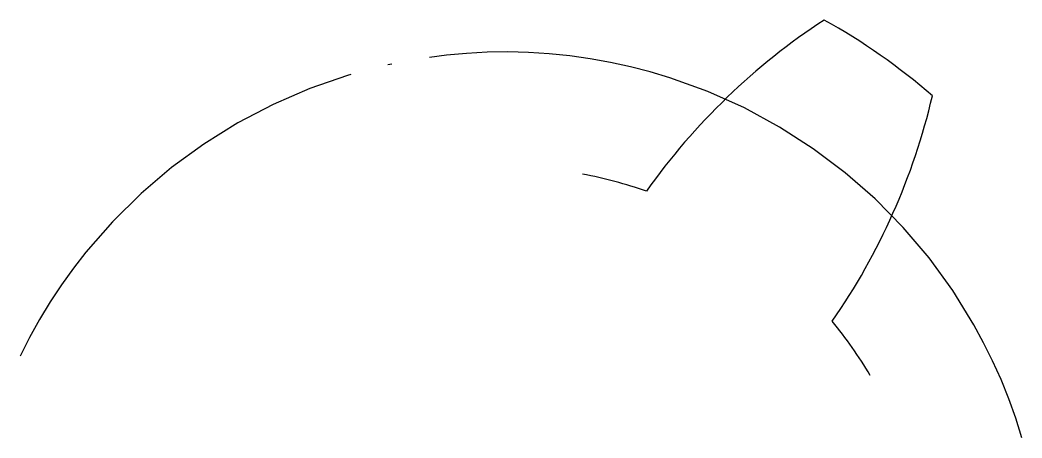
# Model space of a CAD drawing. Extents: x 251 to 277.1, y 329.2 to 360.6.
# Drawn here: x 251.02 to 277.13, y 349.72 to 360.61 of the extents above; entities outside this region: 1.
import ezdxf

# ---------------------------------------------------------------- set-up
doc = ezdxf.new("R2010")
doc.units = 0
doc.linetypes.add('中心線', pattern=[22, 20, -1, 0, -1])
doc.layers.add('中心線', color=1, linetype='中心線')
doc.layers.add('輪廓線', color=7, linetype='CONTINUOUS')
doc.styles.add('CNS', font='txt.shx', dxfattribs={"width": 0.75, "height": 3, "bigfont": 'chineset.shx'})

msp = doc.modelspace()

# ---------------------------------------------------------------- linework, layer by layer
at = {"layer": '中心線', "color": 1}
msp.add_arc((263.664, 345.74), 14.04, 16.4481, 154.1918, dxfattribs=at)
at = {"layer": '輪廓線'}
for centre, start, end in [((281.411, 346.19), 123.1847, 144.7045), ((258.017, 362.57), 325.2955, 346.8153)]:
    msp.add_arc(centre, 17.235, start, end, dxfattribs=at)
at = {"layer": '輪廓線', "color": 0}
for radius, start, end in [(17.04, 49.2026, 60.7974), (11.04, 70.5264, 79.4736), (11.04, 30.5264, 39.4736)]:
    msp.add_arc((263.664, 345.74), radius, start, end, dxfattribs=at)

# ---------------------------------------------------------------- texts
at = {"layer": '輪廓線', "style": 'CNS', "width": 0.75}
msp.add_text('圖 5-23', height=3, dxfattribs=at).set_placement((259.106, 329.167))

doc.saveas('drawing.dxf')
